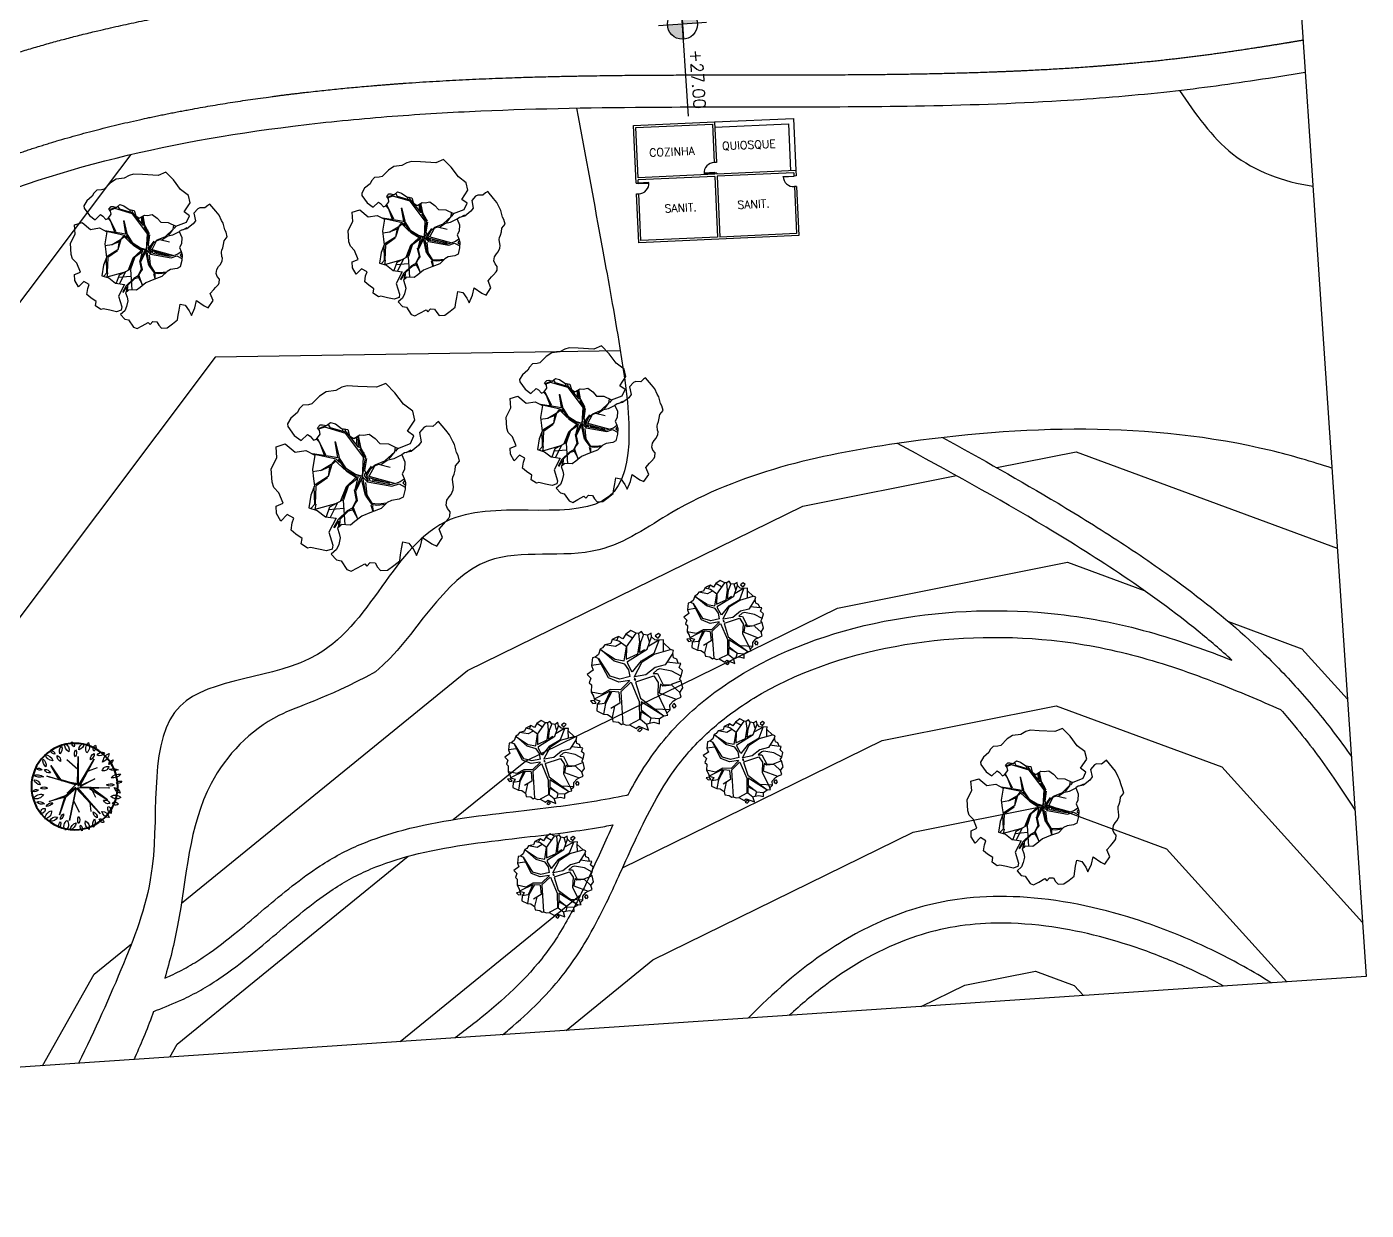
# Model space of a CAD drawing. Header units: millimetres. Extents: x 55520 to 96084, y -58491 to -49645.
# Drawn here: x 58714.5 to 58840, y -57850.2 to -57739.2 of the extents above; entities that cross this region are included whole.
import ezdxf
from ezdxf.enums import TextEntityAlignment as Align

# ---------------------------------------------------------------- set-up
doc = ezdxf.new("R2010")
doc.units = ezdxf.units.MM
for name, color, linetype in [('Alvenaria Corte', 30, 'Continuous'), ('Alvenaria Vista', 40, 'Continuous'), ('ARQ-COTAS', 1, 'Continuous'), ('ARQ-SÍMBOLOS', 2, 'Continuous'), ('ARQ-TEXTO2', 2, 'Continuous'), ('Caminhos Principais', 13, 'Continuous'), ('Cinza', 9, 'Continuous'), ('Curvas de Nível', 10, 'Continuous'), ('Esquadrias', 241, 'Continuous'), ('Linha Fina', 100, 'Continuous'), ('Árvores Existentes', 114, 'Continuous')]:
    doc.layers.add(name, color=color, linetype=linetype)
doc.styles.add('ATTR', font='romans.shx', dxfattribs={"width": 0.8, "height": 0.470416})
doc.styles.add('ROMANS', font='romans.shx')

# ---------------------------------------------------------------- blocks, each defined once
blk = doc.blocks.new('Quiosque e Banheiro')
at = {"layer": 'Alvenaria Corte'}
for p, q in [((50023.93, -44631.27), (50022.12, -44638.44)), ((50024.07, -44631.51), (50022.31, -44638.49)), ((50023.93, -44631.27), (50024.41, -44631.39)), ((50024.07, -44631.51), (50024.37, -44631.58)), ((50024.41, -44631.39), (50024.37, -44631.58)), ((50025.38, -44631.63), (50025.33, -44631.83)), ((50025.33, -44631.83), (50029.6, -44632.9)), ((50025.38, -44631.63), (50029.84, -44632.76)), ((50029.84, -44632.76), (50026.17, -44647.3)), ((50029.6, -44632.9), (50027.84, -44639.88)), ((50015.51, -44644.61), (50017.37, -44637.24)), ((50015.75, -44644.46), (50017.51, -44637.48)), ((50017.37, -44637.24), (50021.05, -44638.17)), ((50017.51, -44637.48), (50021, -44638.37)), ((50021.05, -44638.17), (50021, -44638.37)), ((50022.07, -44638.63), (50020.31, -44645.62)), ((50022.26, -44638.68), (50020.5, -44645.66)), ((50022.02, -44638.42), (50021.97, -44638.61)), ((50021.97, -44638.61), (50022.07, -44638.63)), ((50022.02, -44638.42), (50022.12, -44638.44)), ((50022.26, -44638.68), (50027.79, -44640.08)), ((50022.31, -44638.49), (50027.84, -44639.88)), ((50027.79, -44640.08), (50026.03, -44647.06)), ((50020.31, -44645.62), (50015.75, -44644.46)), ((50020.74, -44645.93), (50015.51, -44644.61)), ((50020.79, -44645.74), (50020.5, -44645.66)), ((50020.74, -44645.93), (50020.79, -44645.74)), ((50021.71, -44646.18), (50021.76, -44645.98)), ((50026.17, -44647.3), (50021.71, -44646.18)), ((50026.03, -44647.06), (50021.76, -44645.98))]:
    blk.add_line(p, q, dxfattribs=at)
at = {"layer": 'Alvenaria Vista'}
for p, q in [((50017.37, -44637.24), (50019.18, -44630.07)), ((50017.85, -44637.36), (50019.54, -44630.67)), ((50019.18, -44630.07), (50023.93, -44631.27)), ((50019.54, -44630.67), (50023.81, -44631.75))]:
    blk.add_line(p, q, dxfattribs=at)
at = {"layer": 'Esquadrias'}
for points in [[(50024.37, -44631.58), (50024.41, -44631.59), (50024.17, -44632.56), (50024.12, -44632.55)], [(50021.97, -44638.61), (50021.92, -44638.6), (50021.68, -44639.57), (50021.73, -44639.58)], [(50020.79, -44645.74), (50020.84, -44645.75), (50021.08, -44644.78), (50021.04, -44644.77)]]:
    blk.add_lwpolyline(points, close=True, dxfattribs=at)
at = {"layer": 'Linha Fina'}
for centre, start, end in [((50024.38, -44631.61), 254.36, 347.2976), ((50021.94, -44638.63), 164.36, 257.2976), ((50020.82, -44645.72), 344.36, 77.2976)]:
    blk.add_arc(centre, 0.975, start, end, dxfattribs=at)
at = {"layer": 'ARQ-TEXTO2', "char_height": 0.75, "attachment_point": 1, "rotation": 75.8288, "style": 'ROMANS'}
for s, insert in [('QUIOSQUE', (50019.37, -44637.13)), ('SANIT.', (50025.07, -44637.34)), ('COZINHA', (50018, -44643.85)), ('SANIT.', (50023.43, -44643.98))]:
    blk.add_mtext(s, dxfattribs=dict(at, insert=insert))
blk = doc.blocks.new('Nível_Planta')
at = {"layer": 'ARQ-SÍMBOLOS', "ltscale": 0.1}
h = blk.add_hatch(color=1, dxfattribs=at)
h.dxf.hatch_style = 1
h.paths.add_polyline_path([(-0.25, 0), (0, 0), (0, 0.25, 0.414214)])
h.paths.add_polyline_path([(0.25, 0), (0, 0), (0, -0.25, 0.414214)])
at = {"layer": 'ARQ-SÍMBOLOS', "color": 1}
for p, q in [((0, 0.4), (0, -0.4)), ((1.535, 0), (-0.4, 0))]:
    blk.add_line(p, q, dxfattribs=at)
at = {"layer": 'ARQ-SÍMBOLOS', "color": 1, "ltscale": 0.1}
blk.add_line((-0.25, 0), (0.25, 0), dxfattribs=at)
at = {"layer": 'ARQ-SÍMBOLOS', "color": 1}
blk.add_circle((0, 0), 0.25, dxfattribs=at)
at = {"layer": 'ARQ-TEXTO2', "style": 'ROMANS'}
blk.add_attdef('NIVEL-ACABADO', text='', height=0.2, dxfattribs=at).set_placement((0.432, 0.034), align=Align.BOTTOM_LEFT)
blk = doc.blocks.new('ARBOL')
at = {"color": 0, "linetype": 'ByBlock'}
for p, q in [((-1.034, 4.388), (-1.216, 4.399)), ((-0.978, 4.411), (-1.203, 4.42)), ((-0.543, 3.996), (-1.034, 4.388)), ((-0.889, 4.31), (-0.907, 4.428)), ((-0.509, 4.007), (-0.889, 4.31)), ((-1.375, 4.169), (-1.336, 4.042)), ((-1.336, 4.131), (-1.358, 4.18)), ((-1.336, 4.042), (-1.347, 3.661)), ((-1.302, 3.638), (-1.336, 4.131)), ((-1.013, 3.448), (-0.912, 3.884)), ((-0.967, 3.437), (-0.9, 3.895)), ((-0.587, 4.074), (-0.58, 4.163)), ((-0.33, 3.169), (-0.543, 3.996)), ((-0.52, 4.03), (-0.529, 4.132)), ((-0.353, 3.494), (-0.509, 4.007)), ((-1.203, 3.549), (-1.65, 3.817)), ((-1.079, 3.416), (-1.604, 3.774)), ((-0.978, 3.405), (-1.203, 3.549)), ((-0.364, 3.572), (-0.3, 3.784)), ((-0.298, 3.448), (-0.353, 3.494)), ((-0.33, 3.505), (-0.263, 3.774)), ((-0.298, 3.471), (-0.236, 3.794)), ((-0.263, 3.136), (-0.298, 3.448)), ((-1.593, 3.281), (-1.837, 3.338)), ((-1.357, 3.282), (-1.614, 3.282)), ((-1.269, 3.327), (-1.593, 3.281)), ((-1.246, 3.327), (-1.48, 3.047)), ((-1.313, 3.315), (-1.48, 3.047)), ((-1.113, 3.416), (-1.269, 3.327)), ((-1.102, 3.37), (-1.246, 3.327)), ((-1.102, 3.37), (-0.967, 3.058)), ((-1.022, 3.292), (-1.079, 3.416)), ((-0.933, 3.013), (-1.013, 3.393)), ((-0.912, 3.047), (-0.978, 3.405)), ((-0.567, 2.667), (-0.33, 3.169)), ((-0.567, 2.667), (-0.286, 3.136)), ((-0.442, 2.802), (-0.263, 3.102)), ((-0.286, 3.136), (-0.341, 3.437)), ((0.553, 2.98), (0.619, 3.091)), ((-1.961, 2.935), (-2.139, 2.455)), ((-1.905, 2.924), (-2.117, 2.466)), ((-1.48, 3.047), (-1.906, 2.969)), ((-1.893, 2.935), (-1.502, 3.024)), ((-0.765, 2.712), (-1.112, 2.578)), ((-0.721, 2.678), (-0.944, 2.991)), ((-0.744, 2.756), (-0.933, 3.013)), ((-0.733, 2.802), (-0.912, 3.047)), ((-0.91, 2.399), (-0.687, 2.701)), ((-0.554, 2.666), (-0.744, 2.756)), ((-0.554, 2.666), (-0.733, 2.802)), ((-0.486, 2.733), (-0.509, 2.666)), ((-0.442, 2.666), (-0.442, 2.802)), ((-0.441, 2.701), (-0.218, 2.846)), ((-0.43, 2.656), (-0.262, 2.79)), ((-0.385, 2.611), (-0.129, 2.824)), ((-0.262, 2.79), (-0.106, 2.846)), ((-0.129, 2.824), (-0.017, 2.824)), ((-0.106, 2.846), (0.24, 2.846)), ((-0.017, 2.824), (0.262, 2.622)), ((0.05, 2.79), (0.285, 2.835)), ((0.207, 2.846), (0.553, 2.98)), ((0.24, 2.846), (0.464, 2.801)), ((0.33, 2.846), (0.565, 2.98)), ((0.464, 2.801), (0.72, 2.822)), ((0.587, 2.98), (0.695, 3.036)), ((0.848, 2.833), (1.011, 2.846)), ((-2.117, 2.466), (-2.284, 2.39)), ((-2.106, 2.444), (-2.191, 2.315)), ((-1.581, 2.242), (-2.191, 2.315)), ((-1.112, 2.578), (-1.413, 2.265)), ((-1.101, 2.567), (-1.357, 2.265)), ((-1.313, 2.265), (-1.044, 2.578)), ((-0.732, 2.667), (-1.101, 2.567)), ((-0.933, 2.41), (-0.989, 2.119)), ((-0.921, 2.354), (-0.966, 2.097)), ((-0.567, 2.667), (-0.921, 2.354)), ((-0.631, 2.678), (-0.91, 2.399)), ((-0.631, 2.589), (-0.709, 2.142)), ((-0.567, 2.667), (-0.698, 2.119)), ((-0.553, 2.477), (-0.653, 2.13)), ((-0.567, 2.667), (-0.497, 2.476)), ((-0.509, 2.666), (-0.465, 2.488)), ((-0.497, 2.476), (0.105, 2.096)), ((-0.465, 2.488), (-0.442, 2.666)), ((-0.419, 2.632), (0.229, 2.13)), ((-0.419, 2.577), (0.083, 2.197)), ((-0.408, 2.465), (-0.419, 2.577)), ((0.071, 2.153), (-0.408, 2.465)), ((0.083, 2.197), (-0.353, 2.476)), ((-1.77, 2.22), (-1.968, 2.002)), ((-1.514, 2.251), (-1.864, 1.941)), ((-1.825, 2.171), (-1.406, 2.041)), ((-1.357, 2.265), (-1.77, 2.22)), ((-1.346, 1.93), (-1.681, 1.796)), ((-1.335, 2.253), (-1.56, 1.588)), ((-1.167, 1.952), (-1.346, 1.93)), ((-1.19, 1.952), (-1.156, 1.616)), ((-0.989, 2.119), (-1.167, 1.963)), ((-1.044, 2.053), (-1.167, 1.952)), ((-1.156, 1.592), (-1.145, 1.941)), ((-0.966, 2.097), (-1.044, 2.053)), ((-0.698, 2.119), (-0.631, 1.84)), ((-0.653, 2.13), (-0.609, 1.862)), ((0.229, 2.13), (0.071, 2.153)), ((0.105, 2.096), (0.318, 2.084)), ((0.261, 2.13), (0.374, 2.13)), ((0.318, 2.084), (0.443, 1.93)), ((0.374, 2.13), (0.51, 2.162)), ((0.429, 2.063), (0.469, 1.983)), ((0.44, 2.063), (0.504, 2.095)), ((-1.681, 1.796), (-1.893, 1.628)), ((-1.871, 1.616), (-1.681, 1.751)), ((-1.681, 1.751), (-1.762, 1.589)), ((-1.636, 1.784), (-1.725, 1.6)), ((-1.324, 1.907), (-1.636, 1.784)), ((-1.19, 1.885), (-1.324, 1.907)), ((-0.653, 1.829), (-0.676, 1.661)), ((-0.676, 1.661), (-0.671, 1.632)), ((-0.62, 1.796), (-0.664, 1.673)), ((-0.664, 1.673), (-0.653, 1.631)), ((-0.631, 1.84), (-0.497, 1.762)), ((-0.609, 1.862), (-0.452, 1.784)), ((-0.497, 1.762), (-0.257, 1.692)), ((-0.452, 1.784), (-0.214, 1.71)), ((-1.795, 1.523), (-1.793, 1.527))]:
    blk.add_line(p, q, dxfattribs=at)
for p, q in [((-0.272, 3.281), (-0.266, 3.278)), ((-0.266, 3.278), (-0.257, 3.276))]:
    blk.add_line(p, q)
at = {"color": 0, "linetype": 'ByBlock', "flags": 128}
for points in [[(-2.006, 4.806), (-1.93, 4.502), (-1.803, 4.292), (-1.567, 4.384), (-1.517, 4.308), (-1.466, 4.165), (-1.382, 4.165), (-1.23, 4.258), (-1.205, 4.359), (-1.23, 4.452), (-1.129, 4.502), (-1.061, 4.477), (-0.969, 4.41), (-0.825, 4.452), (-0.715, 4.359), (-0.597, 4.174), (-0.446, 4.081), (-0.471, 3.887), (-0.386, 3.769), (-0.184, 3.803), (-0.091, 3.752), (0.069, 3.719), (0.179, 3.542), (0.246, 3.356), (0.474, 3.255), (0.668, 3.036), (1.064, 3.028), (1.233, 3.188), (1.115, 3.382), (1.427, 3.592), (1.469, 3.853), (1.301, 4.14), (1.199, 4.536), (1.056, 4.881), (0.769, 4.881), (0.288, 5.109), (0.01, 5.244), (-0.15, 5.261), (-0.344, 5.235), (-0.614, 5.311), (-0.833, 5.269), (-1.12, 5.143), (-1.222, 5.16), (-1.373, 5.21), (-1.508, 5.151), (-1.593, 5.075), (-1.829, 4.999), (-1.981, 4.881), (-2.006, 4.806)], [(-2.06, 1.565), (-2.097, 1.177), (-2.157, 1.08), (-2.327, 1.092), (-2.521, 1.226), (-2.715, 1.359), (-2.8, 1.371), (-2.922, 1.553), (-2.837, 1.686), (-2.958, 1.868), (-3.043, 2.025), (-2.934, 2.207), (-2.837, 2.316), (-2.97, 2.486), (-3.213, 2.377), (-3.249, 2.631), (-3.176, 2.825), (-2.958, 2.825), (-2.958, 3.153), (-3.031, 3.346), (-3.019, 3.504), (-2.897, 3.868), (-2.631, 4.098), (-2.533, 4.401), (-2.255, 4.377), (-2.085, 4.049), (-1.781, 3.977), (-1.599, 3.759), (-1.818, 3.407), (-1.89, 3.141), (-1.939, 2.947), (-2.133, 2.741), (-2.327, 2.425), (-2.133, 2.268), (-1.987, 2.013), (-1.721, 1.856), (-2.06, 1.565)], [(-1.677, 1.613), (-1.791, 1.581), (-1.802, 1.415), (-1.823, 1.29), (-1.937, 1.134), (-2.052, 1.02), (-2.239, 0.957), (-2.166, 0.749), (-2.052, 0.676), (-1.989, 0.385), (-1.896, 0.291), (-1.698, 0.312), (-1.458, 0.343), (-1.427, 0.25), (-1.302, 0.312), (-1.177, 0.25), (-1.156, 0.114), (-1.114, -0.01), (-0.927, -0.073), (-0.708, -0.021), (-0.5, 0.042), (-0.417, 0.187), (-0.323, 0.333), (-0.208, 0.51), (-0.063, 0.406), (-0.01, 0.177), (0, 0), (0.208, 0.198), (0.354, 0.406), (0.531, 0.135), (0.635, 0.021), (0.885, 0.187), (0.885, 0.447), (1.052, 0.531), (1.135, 0.572), (1.26, 0.635), (1.312, 0.676), (1.364, 0.791), (1.333, 0.905), (1.333, 1.009), (1.406, 1.134), (1.5, 1.196), (1.583, 1.238), (1.687, 1.332), (1.729, 1.415), (1.74, 1.477), (1.781, 1.613), (1.812, 1.675), (1.875, 1.737), (1.948, 1.831), (2.01, 1.945), (2.166, 2.029), (2.187, 2.195), (2.177, 2.289), (2.208, 2.518), (2.198, 2.622), (2.187, 2.83), (2.135, 2.996), (2.041, 3.298), (1.958, 3.277), (1.833, 3.236), (1.677, 3.308), (1.594, 3.308), (1.416, 3.215), (1.364, 2.955), (1.25, 2.882), (0.989, 2.809), (0.802, 2.84), (0.708, 2.819), (0.708, 2.601), (0.614, 2.403), (0.51, 2.31), (0.51, 2.164), (0.5, 2.05), (0.417, 1.873), (0.281, 1.685), (0.156, 1.675), (-0.063, 1.727), (-0.198, 1.717), (-0.427, 1.623), (-0.719, 1.633), (-1.021, 1.633), (-1.26, 1.561), (-1.416, 1.519), (-1.656, 1.633), (-1.677, 1.613)]]:
    blk.add_lwpolyline(points, dxfattribs=at)
blk = doc.blocks.new('tree 17')
at = {"color": 0, "linetype": 'ByBlock'}
for p, q in [((-0.149, 0.772), (-0.808, 1.664)), ((-0.808, 1.664), (-0.082, 0.822)), ((-0.215, 1.813), (-0.082, 0.152)), ((-0.033, 0.269), (-0.182, 1.747)), ((-0.182, 1.747), (-0.149, 0.772)), ((-0.082, 0.152), (-1.511, 1.221)), ((-1.511, 1.221), (-0.099, 0.075)), ((-0.89, 0.728), (-1.344, 0.756)), ((-0.082, 0.822), (-0.619, 1.038)), ((0.327, 1.071), (-0.033, 0.269)), ((0.001, 0.186), (1.346, 1.116)), ((1.346, 1.116), (0.017, 0.269)), ((0.017, 0.269), (0.327, 1.071)), ((0.765, 0.778), (0.909, 1.26)), ((-0.099, 0.075), (-1.738, -0.385)), ((-1.738, -0.385), (-0.082, 0.075)), ((-0.719, -0.113), (-1.344, 0.152)), ((-0.082, 0.075), (-0.542, -0.512)), ((-0.431, -0.496), (-0.049, 0.058)), ((-0.049, 0.058), (-0.326, -0.401)), ((-0.326, -0.401), (0.084, 0.058)), ((1.54, 0.285), (0.001, 0.186)), ((0.084, 0.058), (0.626, -1.404)), ((0.626, -1.404), (0.1, 0.136)), ((0.1, 0.136), (0.444, -0.795)), ((0.15, 0.152), (1.54, 0.285)), ((0.361, -0.684), (0.15, 0.152)), ((0.865, 0.224), (1.418, -0.302)), ((-0.542, -0.512), (-1.411, -0.878)), ((-1.411, -0.878), (-0.509, -0.545)), ((-0.686, -1.37), (-0.431, -0.496)), ((-0.509, -0.545), (-0.686, -1.37)), ((1.18, -1.16), (0.361, -0.684)), ((0.444, -0.795), (1.18, -1.16))]:
    blk.add_line(p, q, dxfattribs=at)
for points in [[(-1.072, 2.208, 0.45154), (-0.987, 1.9)], [(-0.987, 1.9, 0.45154), (-1.072, 2.208)], [(-0.733, 2.356, 0.375302), (-0.637, 1.847)], [(-0.637, 1.847, 0.375302), (-0.733, 2.356)], [(-0.191, 2.048, 0.30277), (-0.499, 2.346)], [(-0.499, 2.346, 0.30277), (-0.191, 2.048)], [(0.106, 2.463, 0.350689), (0.021, 2.165)], [(0.021, 2.165, 0.350689), (0.106, 2.463)], [(0.478, 2.441, 0.27027), (0.329, 1.921)], [(0.329, 1.921, 0.27027), (0.478, 2.441)], [(0.711, 2.314, 0.218613), (0.775, 1.868)], [(0.775, 1.868, 0.218613), (0.711, 2.314)], [(1.253, 2.091, 0.288468), (1.019, 1.847)], [(1.019, 1.847, 0.288468), (1.253, 2.091)], [(-1.391, 1.326, 0.363335), (-1.731, 1.687)], [(-1.731, 1.687, 0.363335), (-1.391, 1.326)], [(-1.147, 1.666, 0.420523), (-1.518, 1.793)], [(-1.518, 1.793, 0.420523), (-1.147, 1.666)], [(-1.009, 1.762, 0.408258), (-0.807, 1.454)], [(-0.807, 1.454, 0.408258), (-1.009, 1.762)], [(-0.053, 2.048, 0.340953), (-0.032, 1.666)], [(-0.032, 1.666, 0.340953), (-0.053, 2.048)], [(0.913, 1.836, 0.440076), (0.722, 1.485)], [(0.722, 1.485, 0.440076), (0.913, 1.836)], [(1.592, 1.9, 0.268637), (1.168, 1.539)], [(1.168, 1.539, 0.268637), (1.592, 1.9)], [(1.645, 1.666, 0.386862), (1.539, 1.273)], [(1.539, 1.273, 0.386862), (1.645, 1.666)], [(-1.752, 0.923, 0.295875), (-2.177, 0.827)], [(-2.177, 0.827, 0.295875), (-1.752, 0.923)], [(-1.954, 1.39, 0.525994), (-1.773, 1.167)], [(-1.773, 1.167, 0.525994), (-1.954, 1.39)], [(-1.38, 0.88, 0.343163), (-1.699, 1.061)], [(-1.699, 1.061, 0.343163), (-1.38, 0.88)], [(1.645, 1.124, 0.341117), (1.327, 0.912)], [(1.327, 0.912, 0.341117), (1.645, 1.124)], [(2.229, 0.869, 0.343561), (1.709, 0.753)], [(1.709, 0.753, 0.343561), (2.229, 0.869)], [(2.07, 1.22, 0.443589), (1.773, 1.124)], [(1.773, 1.124, 0.443589), (2.07, 1.22)], [(-2.017, 0.169, 0.288328), (-2.325, 0.243)], [(-2.325, 0.243, 0.288328), (-2.017, 0.169)], [(-1.816, 0.445, 0.362144), (-2.272, 0.604)], [(-2.272, 0.604, 0.362144), (-1.816, 0.445)], [(-1.561, 0.115, 0.309468), (-1.932, 0.084)], [(-1.932, 0.084, 0.309468), (-1.561, 0.115)], [(1.9, 0.179, 0.326555), (1.539, 0.147)], [(1.539, 0.147, 0.326555), (1.9, 0.179)], [(2.198, 0.625, 0.38021), (1.89, 0.349)], [(1.89, 0.349, 0.38021), (2.198, 0.625)], [(2.325, 0.02, 0.383832), (2.06, 0.115)], [(2.06, 0.115, 0.383832), (2.325, 0.02)], [(-1.89, -0.054, 0.289447), (-2.23, -0.373)], [(-2.23, -0.373, 0.289447), (-1.89, -0.054)], [(-1.731, -0.511, 0.447347), (-2.23, -0.628)], [(-2.23, -0.628, 0.447347), (-1.731, -0.511)], [(-1.37, -0.67, 0.315606), (-1.656, -0.851)], [(-1.656, -0.851, 0.315606), (-1.37, -0.67)], [(1.677, -0.787, 0.340003), (1.338, -0.639)], [(1.338, -0.639, 0.340003), (1.677, -0.787)], [(2.134, -0.532, 0.317134), (1.741, -0.649)], [(1.741, -0.649, 0.317134), (2.134, -0.532)], [(2.272, -0.352, 0.351781), (1.826, -0.171)], [(1.826, -0.171, 0.351781), (2.272, -0.352)], [(-1.784, -0.862, 0.306984), (-2.081, -0.947)], [(-2.081, -0.947, 0.306984), (-1.784, -0.862)], [(-1.529, -1, 0.414115), (-1.688, -1.403)], [(-1.688, -1.403, 0.414115), (-1.529, -1)], [(-1.179, -1.276, 0.365918), (-1.582, -1.637)], [(-1.582, -1.637, 0.365918), (-1.179, -1.276)], [(-0.765, -1.191, 0.285981), (-0.934, -1.552)], [(-0.934, -1.552, 0.285981), (-0.765, -1.191)], [(0.786, -1.201, 0.368927), (0.987, -1.499)], [(0.987, -1.499, 0.368927), (0.786, -1.201)], [(1.762, -1.425, 0.316942), (1.412, -1.032)], [(1.412, -1.032, 0.316942), (1.762, -1.425)], [(1.752, -0.904, 0.40592), (1.943, -1.106)], [(1.943, -1.106, 0.40592), (1.752, -0.904)], [(-1.03, -1.605, 0.559657), (-1.264, -1.839)], [(-1.264, -1.839, 0.559657), (-1.03, -1.605)], [(-0.786, -1.616, 0.321275), (-0.68, -2.019)], [(-0.68, -2.019, 0.321275), (-0.786, -1.616)], [(-0.308, -1.648, 0.362047), (-0.478, -2.168)], [(-0.478, -2.168, 0.362047), (-0.308, -1.648)], [(-0.043, -1.881, 0.345907), (-0.106, -2.179)], [(-0.106, -2.179, 0.345907), (-0.043, -1.881)], [(0.01, -1.414, 0.328832), (0.042, -1.764)], [(0.042, -1.764, 0.328832), (0.01, -1.414)], [(0.212, -1.775, 0.339938), (0.488, -2.072)], [(0.488, -2.072, 0.339938), (0.212, -1.775)], [(0.616, -1.584, 0.235997), (0.722, -2.094)], [(0.722, -2.094, 0.235997), (0.616, -1.584)], [(0.987, -1.626, 0.337084), (1.062, -1.924)], [(1.062, -1.924, 0.337084), (0.987, -1.626)], [(1.529, -1.541, 0.303563), (1.125, -1.414)], [(1.125, -1.414, 0.303563), (1.529, -1.541)]]:
    blk.add_lwpolyline(points, format="xyb")
at = {"lineweight": 40}
blk.add_circle((0, 0), 2.242, dxfattribs=at)
blk = doc.blocks.new('árvore_media')
for p, q in [((55224.72, -51941.34), (55224.45, -51940.06)), ((55224.74, -51939.89), (55225.62, -51940.54)), ((55225.38, -51940.37), (55225.54, -51939.52)), ((55226.15, -51940.06), (55225.91, -51940.97)), ((55226.59, -51939.35), (55226.15, -51940.06)), ((55226.95, -51939.38), (55227.19, -51940.18)), ((55227.17, -51940.8), (55227.19, -51940.12)), ((55227.23, -51940.09), (55227.26, -51940.83)), ((55227.28, -51940.08), (55227.84, -51939.55)), ((55227.76, -51941.17), (55228.36, -51939.86)), ((55224.65, -51941.34), (55223.66, -51940.88)), ((55223.66, -51940.91), (55224.06, -51941.73)), ((55224.56, -51940.6), (55223.9, -51940.57)), ((55225.62, -51940.54), (55225.76, -51941.34)), ((55225.91, -51940.97), (55225.96, -51941.19)), ((55225.96, -51941.19), (55226.22, -51941.53)), ((55226.22, -51941.53), (55226.26, -51941.19)), ((55226.26, -51941.19), (55227.15, -51940.8)), ((55226.42, -51941.48), (55226.95, -51941.17)), ((55226.95, -51941.17), (55227.87, -51941.28)), ((55227.26, -51940.83), (55227.08, -51941.02)), ((55227.1, -51941.02), (55227.76, -51941.17)), ((55227.87, -51941.28), (55229.38, -51940.66)), ((55228.07, -51942.64), (55229.57, -51940.91)), ((55229.57, -51940.94), (55228.36, -51942.61)), ((55229.15, -51940.4), (55229.02, -51941.53)), ((55229.68, -51941.93), (55229.77, -51941.28)), ((55223.13, -51942.07), (55223.75, -51942.35)), ((55223.73, -51941.65), (55223.2, -51941.76)), ((55224.3, -51941.87), (55223.35, -51941.45)), ((55225.16, -51943.46), (55224.3, -51941.87)), ((55224.48, -51942.41), (55224.3, -51942.04)), ((55225.18, -51942.38), (55224.65, -51941.34)), ((55225.27, -51942.33), (55224.72, -51941.34)), ((55226.4, -51943.03), (55225.27, -51942.33)), ((55225.76, -51941.34), (55226.29, -51942.1)), ((55226.29, -51942.1), (55226.4, -51943)), ((55226.79, -51942.92), (55226.42, -51941.48)), ((55229, -51942.66), (55229.66, -51941.93)), ((55229.66, -51941.93), (55229.15, -51942.66)), ((55229.68, -51941.93), (55230.08, -51942.07)), ((55229.73, -51942.75), (55230.13, -51942.3)), ((55224.01, -51943.46), (55223, -51942.64)), ((55223.7, -51942.41), (55223.02, -51942.44)), ((55223.37, -51942.95), (55223.02, -51943.46)), ((55224.61, -51942.61), (55223.7, -51942.41)), ((55223.75, -51942.35), (55224.5, -51942.5)), ((55224.5, -51942.5), (55224.48, -51942.41)), ((55224.96, -51943.54), (55224.61, -51942.61)), ((55226, -51943.12), (55225.18, -51942.38)), ((55226, -51943.15), (55225.34, -51943.46)), ((55226.35, -51943.34), (55225.82, -51943.4)), ((55226.35, -51943.34), (55226.48, -51944.16)), ((55226.64, -51943.37), (55227.32, -51944.16)), ((55226.79, -51943.29), (55228.34, -51942.75)), ((55226.79, -51943.32), (55227.48, -51944.14)), ((55226.82, -51942.95), (55228.07, -51942.64)), ((55228.34, -51942.75), (55229.75, -51942.83)), ((55228.36, -51942.61), (55229, -51942.66)), ((55229.15, -51942.69), (55229.73, -51942.75)), ((55229.75, -51942.83), (55230.1, -51943.63)), ((55223.46, -51944.19), (55223.15, -51944.02)), ((55223.53, -51944.02), (55223.37, -51944.53)), ((55224.01, -51943.46), (55223.53, -51944.02)), ((55223.7, -51943.85), (55223.93, -51944.33)), ((55223.93, -51944.33), (55223.73, -51945.13)), ((55225.09, -51943.71), (55224.01, -51943.46)), ((55224.04, -51943.46), (55224.96, -51943.54)), ((55224.06, -51945.55), (55224.9, -51944.42)), ((55224.92, -51944.42), (55225.09, -51943.71)), ((55225.36, -51943.68), (55225.05, -51944.5)), ((55225.34, -51943.46), (55225.16, -51943.46)), ((55225.82, -51943.4), (55225.36, -51943.68)), ((55226.48, -51944.16), (55226.22, -51944.9)), ((55226.71, -51944.25), (55226.33, -51945.04)), ((55226.64, -51943.4), (55226.71, -51944.25)), ((55227.32, -51944.16), (55227.26, -51944.96)), ((55227.5, -51944.31), (55227.41, -51944.84)), ((55227.48, -51944.14), (55229.99, -51944.14)), ((55227.5, -51944.31), (55228.36, -51944.28)), ((55228.36, -51944.28), (55228.74, -51945.01)), ((55225.05, -51944.5), (55224.06, -51945.52)), ((55226.22, -51944.9), (55224.76, -51945.69)), ((55226.33, -51945.04), (55224.76, -51945.72)), ((55227.26, -51944.96), (55227.57, -51945.64)), ((55227.37, -51944.96), (55227.92, -51946.26)), ((55227.39, -51944.98), (55228.32, -51945.47)), ((55227.41, -51944.84), (55228.32, -51945.41)), ((55228.32, -51945.41), (55229.13, -51945.61)), ((55228.32, -51945.47), (55228.36, -51946.06)), ((55228.58, -51944.7), (55229.44, -51944.96)), ((55224.76, -51945.72), (55224.65, -51945.97)), ((55225.23, -51945.55), (55225.29, -51946.29)), ((55227.57, -51945.64), (55227.35, -51946.46))]:
    blk.add_line(p, q)
for points in [[(55223.9, -51940.57), (55223.66, -51940.53), (55223.66, -51940.91), (55223.61, -51941.23), (55223.35, -51941.45), (55223.06, -51941.48), (55223.2, -51941.76), (55223.13, -51942.07), (55222.89, -51942.22), (55223.02, -51942.44), (55223, -51942.64), (55222.75, -51943.04), (55223.02, -51943.46), (55223.36, -51943.71), (55223.15, -51944.02), (55223.25, -51944.27), (55223.37, -51944.53), (55223.66, -51944.66), (55223.73, -51945.13), (55223.97, -51945.33), (55224.06, -51945.52), (55224.46, -51945.69), (55224.65, -51945.97), (55224.68, -51946.18), (55225.29, -51946.29), (55225.65, -51946.18), (55225.95, -51946.68), (55226.26, -51946.4), (55226.61, -51946.57), (55226.78, -51946.4), (55227.35, -51946.46), (55227.69, -51946.29), (55227.92, -51946.26), (55228.08, -51945.83), (55228.36, -51946.06), (55228.85, -51946.11), (55229.13, -51945.61), (55229.18, -51945.3), (55229.44, -51944.96), (55229.76, -51944.91), (55229.84, -51944.49), (55230.03, -51944.27), (55229.99, -51944.14), (55230.12, -51943.88), (55230.1, -51943.63), (55230.42, -51943.14), (55230.26, -51942.93), (55230.61, -51942.19), (55230.13, -51942.3), (55230.08, -51942.07), (55230.03, -51941.73), (55230.17, -51941.3), (55229.77, -51941.28), (55229.57, -51940.91), (55229.54, -51940.6), (55229.38, -51940.66), (55229.15, -51940.4), (55228.77, -51940.38), (55228.46, -51940.07), (55228.36, -51939.86), (55228.21, -51939.46), (55227.84, -51939.55), (55227.5, -51939.29), (55226.95, -51939.38), (55226.81, -51939.5), (55226.59, -51939.35), (55226.15, -51939.22), (55225.9, -51939.46), (55225.59, -51939.32), (55225.54, -51939.52), (55225.24, -51939.61), (55225.12, -51939.85), (55224.74, -51939.89), (55224.55, -51939.82), (55224.45, -51940.06)], [(55228.65, -51940.06), (55228.87, -51939.92), (55229.05, -51940.06), (55228.85, -51940.2)], [(55223.28, -51940.74), (55223.14, -51940.91), (55223.3, -51941.16), (55223.5, -51940.95)], [(55226.66, -51942.92), (55226.55, -51942.95), (55226.53, -51943.03), (55226.62, -51943)], [(55230.5, -51942.68), (55230.42, -51942.86), (55230.59, -51943.04), (55230.67, -51942.86)], [(55228.24, -51946.12), (55228.02, -51946.26), (55228.04, -51946.55), (55228.26, -51946.38)]]:
    blk.add_lwpolyline(points, close=True)
at = {"style": 'ATTR', "width": 0.8, "flags": 9}
blk.add_attdef('ESTCODE', (55226.66, -51942.92), '', height=0.0000158, dxfattribs=at)

msp = doc.modelspace()

# ---------------------------------------------------------------- linework, layer by layer
at = {"layer": 'Alvenaria Vista'}
msp.add_open_spline([(58626.903, -57842.639), (58608.543, -57780.147), (58590.182, -57717.654), (58571.822, -57655.161), (58570.208, -57644.994), (58568.595, -57634.828), (58566.981, -57624.661), (58568.382, -57612.146), (58569.783, -57599.63), (58571.183, -57587.114), (58578.291, -57578.721), (58585.4, -57570.328), (58592.508, -57561.935), (58649.395, -57558.343), (58706.283, -57554.75), (58763.17, -57551.158), (58782.434, -57549.337), (58801.697, -57547.515), (58820.96, -57545.694)], degree=3, knots=[20.3224163, 20.3224163, 20.3224163, 20.3224163, 21.3053757, 21.3053757, 21.3053757, 22.3053757, 22.3053757, 22.3053757, 23.3053757, 23.3053757, 23.3053757, 24.3053757, 24.3053757, 24.3053757, 25.3053757, 25.3053757, 25.3053757, 25.5933686, 25.5933686, 25.5933686, 25.5933686], dxfattribs=at)
at = {"layer": 'ARQ-COTAS'}
msp.add_lwpolyline([(58810.824, -57395.294), (58840.004, -57828.278), (58514.858, -57850.19), (58485.678, -57417.206)], close=True, dxfattribs=at)
at = {"layer": 'Caminhos Principais'}
for points, knots in [([(58617.844, -57779.876), (58625.145, -57787.358), (58632.517, -57794.951), (58642.274, -57806.112), (58644.897, -57809.229), (58647.791, -57812.87), (58648.133, -57813.303), (58648.473, -57813.738), (58648.837, -57813.068), (58649.198, -57812.397), (58650.219, -57810.477), (58650.873, -57809.225), (58651.991, -57807.028), (58652.462, -57806.087), (58653.4, -57804.179), (58653.866, -57803.214), (58655.263, -57800.296), (58656.189, -57798.316), (58658.988, -57792.314), (58660.879, -57788.229), (58664.907, -57780.1), (58667.045, -57776.055), (58671.802, -57768.214), (58674.421, -57764.416), (58678.687, -57759.353), (58680.03, -57757.885), (58682.369, -57755.564), (58683.321, -57754.675), (58685.288, -57752.959), (58686.297, -57752.136), (58689.392, -57749.768), (58691.546, -57748.323), (58698.185, -57744.377), (58702.875, -57742.231), (58712.568, -57738.689), (58717.573, -57737.292), (58727.693, -57735.066), (58732.81, -57734.238), (58743.173, -57732.97), (58748.402, -57732.549), (58758.716, -57731.996), (58763.803, -57731.865), (58777.515, -57731.691), (58785.999, -57731.783), (58802.538, -57731.607), (58810.592, -57731.339), (58820.21, -57730.361), (58821.971, -57730.152), (58825.515, -57729.678), (58827.294, -57729.414), (58830.474, -57728.91), (58831.872, -57728.677), (58833.276, -57728.435)], [0, 0, 0, 0, 31.4096718, 31.4096718, 43.1663985, 43.1663985, 44.747182, 44.747182, 44.747182, 47.0850167, 47.0850167, 51.4159509, 51.4159509, 54.6318345, 54.6318345, 57.8477182, 57.8477182, 64.2794854, 64.2794854, 77.14302, 77.14302, 90.0065545, 90.0065545, 102.8700891, 102.8700891, 108.357779, 108.357779, 111.9079407, 111.9079407, 115.4581024, 115.4581024, 122.5584259, 122.5584259, 136.6347641, 136.6347641, 150.7111024, 150.7111024, 164.7874406, 164.7874406, 179.4660261, 179.4660261, 194.1446116, 194.1446116, 219.5869132, 219.5869132, 245.0292148, 245.0292148, 250.783382, 250.783382, 256.5375492, 256.5375492, 261.0160037, 261.0160037, 261.0160037, 261.0160037]), ([(58665.291, -57840.052), (58664.938, -57839.324), (58664.577, -57838.6), (58662.936, -57835.392), (58661.577, -57832.955), (58659.483, -57829.461), (58658.804, -57828.364), (58658.112, -57827.277), (58658.219, -57827.088), (58658.326, -57826.898), (58659.564, -57824.705), (58660.69, -57822.679), (58662.855, -57818.679), (58663.896, -57816.708), (58665.512, -57813.531), (58666.099, -57812.352), (58667.251, -57809.994), (58667.818, -57808.813), (58669.501, -57805.271), (58670.596, -57802.912), (58673.863, -57795.905), (58676.017, -57791.324), (58680.539, -57782.674), (58682.907, -57778.609), (58687.357, -57772.297), (58689.34, -57769.857), (58692.187, -57766.938), (58692.923, -57766.23), (58694.558, -57764.761), (58695.471, -57764.005), (58697.374, -57762.547), (58698.362, -57761.847), (58701.43, -57759.834), (58703.614, -57758.605), (58710.746, -57755.137), (58716.104, -57753.266), (58727.421, -57750.344), (58733.376, -57749.292), (58742.141, -57748.204), (58744.909, -57747.925), (58750.438, -57747.474), (58753.201, -57747.301), (58761.489, -57746.906), (58767.013, -57746.805), (58780.937, -57746.707), (58789.342, -57746.793), (58802.3, -57746.571), (58806.841, -57746.426), (58814.605, -57745.956), (58817.825, -57745.697), (58822.503, -57745.193), (58823.958, -57745.017), (58826.846, -57744.636), (58828.281, -57744.43), (58831.244, -57743.98), (58832.77, -57743.733), (58834.289, -57743.478)], [648.6141934, 648.6141934, 648.6141934, 648.6141934, 650.8894066, 650.8894066, 658.7575786, 658.7575786, 662.4076466, 662.4076466, 662.4076466, 663.0563843, 663.0563843, 669.889763, 669.889763, 676.3361777, 676.3361777, 680.087669, 680.087669, 683.8391603, 683.8391603, 691.3421429, 691.3421429, 706.3388299, 706.3388299, 721.335517, 721.335517, 732.2650832, 732.2650832, 735.9601657, 735.9601657, 740.2703035, 740.2703035, 744.5804412, 744.5804412, 753.2007168, 753.2007168, 771.2526962, 771.2526962, 789.3046755, 789.3046755, 797.6097083, 797.6097083, 805.914741, 805.914741, 822.5248065, 822.5248065, 847.7644306, 847.7644306, 861.3504016, 861.3504016, 870.9602457, 870.9602457, 875.2966967, 875.2966967, 879.6331477, 879.6331477, 884.2905991, 884.2905991, 884.2905991, 884.2905991])]:
    msp.add_open_spline(points, degree=3, knots=knots, dxfattribs=at)
for points, weights, knots in [([(58616.969, -57783.276), (58620.652, -57787.053), (58624.338, -57790.856), (58630.978, -57797.922), (58633.943, -57801.159), (58640.018, -57808.074), (58643.124, -57811.769), (58646.11, -57815.587), (58646.112, -57815.588), (58646.113, -57815.59), (58646.114, -57815.591), (58646.426, -57815.99), (58646.738, -57816.389), (58647.05, -57816.787), (58647.474, -57817.33), (58648.105, -57817.605), (58648.792, -57817.548), (58649.478, -57817.491), (58650.055, -57817.114), (58650.383, -57816.509), (58650.625, -57816.063), (58650.867, -57815.617), (58651.109, -57815.171), (58651.109, -57815.171), (58651.11, -57815.17), (58651.11, -57815.169), (58652.086, -57813.37), (58653.045, -57811.559), (58654.729, -57808.269), (58655.461, -57806.796), (58656.914, -57803.804), (58657.634, -57802.29), (58659.79, -57797.709), (58661.22, -57794.604), (58664.153, -57788.39), (58665.656, -57785.28), (58669.432, -57777.974), (58671.78, -57773.817), (58676.585, -57766.63), (58678.951, -57763.531), (58682.722, -57759.425), (58683.906, -57758.233), (58686.386, -57755.949), (58687.68, -57754.862), (58690.351, -57752.806), (58691.73, -57751.835), (58695.98, -57749.084), (58698.962, -57747.466), (58705.147, -57744.605), (58708.351, -57743.362), (58718.632, -57739.959), (58725.977, -57738.369), (58736.204, -57736.832), (58739.081, -57736.475), (58744.796, -57735.883), (58747.638, -57735.648), (58756.112, -57735.09), (58761.693, -57734.911), (58779.084, -57734.637), (58790.646, -57734.872), (58805.075, -57734.462), (58808.233, -57734.328), (58814.074, -57733.957), (58816.763, -57733.737), (58821.312, -57733.255), (58823.179, -57733.024), (58826.928, -57732.505), (58828.806, -57732.217), (58831.618, -57731.759), (58832.547, -57731.604), (58833.478, -57731.444)], [1, 1, 1, 1, 1, 1, 1, 1, 1, 1, 1, 1, 1, 1, 0.919934982122, 0.919934982122, 1, 0.919934982122, 0.919934982122, 1, 1, 1, 1, 1, 1, 1, 1, 1, 1, 1, 1, 1, 1, 1, 1, 1, 1, 1, 1, 1, 1, 1, 1, 1, 1, 1, 1, 1, 1, 1, 1, 1, 1, 1, 1, 1, 1, 1, 1, 1, 1, 1, 1, 1, 1, 1, 1, 1, 1, 1, 1], [3.300707, 3.300707, 3.300707, 3.300707, 19.1462391, 19.1462391, 32.1447126, 32.1447126, 46.2232747, 46.2232747, 46.2232747, 46.228431, 46.228431, 46.228431, 47.6993674, 47.6993674, 47.6993674, 48.6896462, 48.6896462, 48.6896462, 49.679925, 49.679925, 49.679925, 51.2199004, 51.2199004, 51.2199004, 51.2231266, 51.2231266, 51.2231266, 57.4374364, 57.4374364, 62.3872551, 62.3872551, 67.3370738, 67.3370738, 77.2367112, 77.2367112, 87.1363486, 87.1363486, 100.8303464, 100.8303464, 112.0941348, 112.0941348, 116.9322561, 116.9322561, 121.7703773, 121.7703773, 126.6084985, 126.6084985, 136.2847409, 136.2847409, 145.9609833, 145.9609833, 166.6496983, 166.6496983, 174.7380565, 174.7380565, 182.8264147, 182.8264147, 199.0031311, 199.0031311, 233.856655, 233.856655, 243.7192597, 243.7192597, 252.2439902, 252.2439902, 258.2313246, 258.2313246, 264.218659, 264.218659, 267.1683497, 267.1683497, 267.1683497, 267.1683497]), ([(58662.055, -57840.27), (58661.592, -57839.342), (58661.116, -57838.419), (58659.061, -57834.565), (58657.37, -57831.696), (58655.582, -57828.89), (58655.58, -57828.888), (58655.579, -57828.885), (58655.578, -57828.883), (58655.471, -57828.717), (58655.365, -57828.55), (58655.259, -57828.383), (58654.851, -57827.743), (58654.831, -57826.984), (58655.205, -57826.323), (58655.303, -57826.15), (58655.401, -57825.976), (58655.499, -57825.802), (58655.5, -57825.801), (58655.5, -57825.801), (58655.501, -57825.8), (58656.784, -57823.532), (58658.06, -57821.242), (58660.462, -57816.792), (58661.592, -57814.639), (58663.616, -57810.617), (58664.514, -57808.769), (58666.28, -57805.065), (58667.149, -57803.208), (58670.532, -57795.951), (58673.013, -57790.587), (58678.325, -57780.442), (58681.153, -57775.669), (58685.666, -57769.663), (58687.058, -57767.985), (58689.621, -57765.241), (58690.756, -57764.13), (58693.129, -57762.03), (58694.371, -57761.038), (58696.968, -57759.153), (58698.322, -57758.263), (58703.016, -57755.451), (58706.584, -57753.75), (58714.127, -57750.831), (58718.102, -57749.612), (58726.3, -57747.589), (58730.521, -57746.784), (58737.875, -57745.684), (58740.987, -57745.31), (58747.195, -57744.706), (58750.291, -57744.475), (58760.076, -57743.921), (58766.743, -57743.799), (58782.846, -57743.705), (58792.257, -57743.816), (58804.898, -57743.476), (58808.156, -57743.344), (58814.139, -57742.977), (58816.865, -57742.762), (58821.593, -57742.283), (58823.597, -57742.044), (58827.576, -57741.507), (58829.554, -57741.209), (58832.38, -57740.755), (58833.234, -57740.614), (58834.087, -57740.47)], [1, 1, 1, 1, 1, 1, 1, 1, 1, 1, 1, 1, 0.904733183941, 0.904733183941, 1, 1, 1, 1, 1, 1, 1, 1, 1, 1, 1, 1, 1, 1, 1, 1, 1, 1, 1, 1, 1, 1, 1, 1, 1, 1, 1, 1, 1, 1, 1, 1, 1, 1, 1, 1, 1, 1, 1, 1, 1, 1, 1, 1, 1, 1, 1, 1, 1, 1, 1, 1], [379.7088408, 379.7088408, 379.7088408, 379.7088408, 382.7071075, 382.7071075, 392.3315388, 392.3315388, 392.3315388, 392.3391053, 392.3391053, 392.3391053, 392.9109723, 392.9109723, 392.9109723, 393.9933386, 393.9933386, 393.9933386, 394.5902903, 394.5902903, 394.5902903, 394.592674, 394.592674, 394.592674, 402.3867495, 402.3867495, 409.486967, 409.486967, 415.4137723, 415.4137723, 421.3405775, 421.3405775, 438.6317451, 438.6317451, 455.9229128, 455.9229128, 463.154846, 463.154846, 468.5563856, 468.5563856, 473.9579251, 473.9579251, 479.3594647, 479.3594647, 492.0118511, 492.0118511, 504.6642375, 504.6642375, 517.3166239, 517.3166239, 526.4992171, 526.4992171, 535.6818103, 535.6818103, 555.5778064, 555.5778064, 583.894567, 583.894567, 593.7399977, 593.7399977, 601.9956603, 601.9956603, 608.0686831, 608.0686831, 614.141706, 614.141706, 616.7792775, 616.7792775, 616.7792775, 616.7792775])]:
    msp.add_rational_spline(points, weights, degree=3, knots=knots, dxfattribs=at)
at = {"layer": 'Cinza'}
for points, knots in [([(58822.503, -57745.193), (58823.998, -57747.389), (58827.065, -57751.895), (58832.217, -57753.739), (58835.011, -57754.184)], [0, 0, 0, 0, 7.7621483, 15.930699, 15.930699, 15.930699, 15.930699]), ([(58765.995, -57746.847), (58766.814, -57751.32), (58767.633, -57755.792), (58768.452, -57760.265), (58768.974, -57763.113), (58770.281, -57770.254), (58772.774, -57787.644), (58750.464, -57781.098), (58745.701, -57800.767), (58724.817, -57799.94), (58727.547, -57816.704), (58723.537, -57827.305), (58720.826, -57833.323), (58719.308, -57836.412)], [-14.5283225, -14.5283225, -14.5283225, -14.5283225, 0, 0, 0, 9.2530638, 23.1936495, 37.6693501, 55.9183685, 69.6792449, 84.9583878, 94.4541385, 104.7304293, 104.7304293, 104.7304293, 104.7304293]), ([(58836.792, -57780.616), (58834.904, -57779.994), (58821.848, -57776.19), (58800.191, -57776.796), (58778.812, -57781.582), (58767.659, -57789.781), (58755.112, -57786.914), (58750.94, -57796.518), (58747.141, -57799.725), (58742.107, -57802.398), (58736.968, -57803.518), (58729.718, -57811.107), (58729.381, -57820.712), (58727.868, -57826.823), (58727.384, -57828.437)], [17.6132741, 17.6132741, 17.6132741, 17.6132741, 23.6012537, 58.6586423, 80.7355983, 88.4097463, 98.8259186, 113.6432441, 113.6432441, 113.6432441, 119.9698581, 128.9392233, 142.6499727, 147.6898216, 147.6898216, 147.6898216, 147.6898216]), ([(58727.384, -57828.437), (58727.578, -57828.353), (58727.771, -57828.266), (58728.523, -57827.918), (58729.063, -57827.641), (58730.128, -57827.03), (58730.652, -57826.699), (58732.205, -57825.646), (58733.215, -57824.862), (58735.905, -57822.66), (58737.572, -57821.171), (58740.178, -57819.128), (58741.042, -57818.492), (58742.539, -57817.519), (58743.153, -57817.152), (58744.413, -57816.482), (58745.055, -57816.178), (58747.013, -57815.349), (58748.359, -57814.907), (58753.083, -57813.652), (58756.586, -57813.227), (58761.409, -57812.674), (58762.765, -57812.523), (58765.226, -57812.209), (58766.332, -57812.05), (58768.529, -57811.685), (58769.62, -57811.482), (58770.741, -57811.259), (58770.775, -57811.252), (58770.809, -57811.245), (58771.341, -57810.252), (58771.91, -57809.278), (58773.109, -57807.472), (58773.735, -57806.634), (58775.086, -57805.052), (58775.809, -57804.303), (58778.106, -57802.182), (58779.806, -57800.937), (58785.838, -57797.348), (58790.71, -57795.694), (58800.841, -57793.895), (58806.101, -57793.752), (58812.682, -57794.476), (58814.236, -57794.721), (58817.266, -57795.338), (58818.746, -57795.709), (58822.675, -57796.841), (58825.069, -57797.694), (58827.413, -57798.62), (58826.388, -57797.684), (58825.332, -57796.779), (58822.033, -57794.098), (58819.706, -57792.406), (58814.923, -57789.178), (58812.469, -57787.64), (58805.423, -57783.402), (58800.758, -57780.829), (58796.061, -57778.297)], [0, 0, 0, 0, 0.6618692, 0.6618692, 2.6171837, 2.6171837, 4.5724982, 4.5724982, 8.4831271, 8.4831271, 15.0366392, 15.0366392, 18.1663147, 18.1663147, 20.2391987, 20.2391987, 22.3120826, 22.3120826, 26.4578504, 26.4578504, 36.6059695, 36.6059695, 40.6025232, 40.6025232, 43.9597435, 43.9597435, 47.3169638, 47.3169638, 47.4226255, 47.4226255, 47.4226255, 50.7107254, 50.7107254, 53.732862, 53.732862, 56.7549985, 56.7549985, 62.7992717, 62.7992717, 76.7339054, 76.7339054, 90.6685391, 90.6685391, 95.0733734, 95.0733734, 99.4782077, 99.4782077, 106.9973974, 106.9973974, 106.9973974, 111.2398924, 111.2398924, 119.9336229, 119.9336229, 128.6273534, 128.6273534, 144.6801687, 144.6801687, 144.6801687, 144.6801687]), ([(58800.285, -57777.744), (58803.921, -57779.729), (58807.541, -57781.763), (58813.09, -57785.093), (58815.052, -57786.311), (58818.931, -57788.843), (58820.844, -57790.159), (58825.22, -57793.404), (58827.642, -57795.387), (58831.187, -57798.732), (58832.411, -57799.983), (58834.744, -57802.586), (58835.857, -57803.937), (58837.499, -57806.09), (58838.064, -57806.863), (58838.614, -57807.647)], [0, 0, 0, 0, 12.4072248, 12.4072248, 19.2574341, 19.2574341, 26.1076434, 26.1076434, 35.3294147, 35.3294147, 40.4681223, 40.4681223, 45.6068299, 45.6068299, 48.416912, 48.416912, 48.416912, 48.416912]), ([(58759.058, -57833.733), (58759.256, -57833.57), (58759.454, -57833.405), (58761.578, -57831.61), (58763.389, -57829.847), (58765.494, -57827.104), (58766.013, -57826.344), (58766.981, -57824.789), (58767.432, -57823.992), (58768.713, -57821.569), (58769.475, -57819.909), (58771.279, -57815.936), (58772.307, -57813.638), (58774.086, -57810.513), (58774.708, -57809.535), (58776.344, -57807.341), (58777.433, -57806.169), (58779.851, -57804.024), (58781.178, -57803.054), (58786.464, -57799.826), (58791.04, -57798.213), (58800.665, -57796.429), (58805.71, -57796.257), (58811.876, -57796.894), (58813.236, -57797.093), (58815.899, -57797.597), (58817.206, -57797.901), (58821.069, -57798.94), (58823.568, -57799.804), (58828.029, -57801.541), (58830.003, -57802.383), (58831.976, -57803.246)], [37.7395049, 37.7395049, 37.7395049, 37.7395049, 38.4896652, 38.4896652, 45.8513446, 45.8513446, 48.5142069, 48.5142069, 51.1770692, 51.1770692, 56.5027938, 56.5027938, 64.0399158, 64.0399158, 67.7111019, 67.7111019, 72.8549947, 72.8549947, 77.9988875, 77.9988875, 91.9540707, 91.9540707, 105.909254, 105.909254, 109.946864, 109.946864, 113.9844741, 113.9844741, 122.0596943, 122.0596943, 128.6045438, 128.6045438, 128.6045438, 128.6045438]), ([(58831.976, -57803.246), (58832.422, -57803.75), (58832.861, -57804.262), (58834.59, -57806.35), (58835.817, -57807.984), (58837.659, -57810.665), (58838.318, -57811.677), (58838.955, -57812.704)], [50.0267503, 50.0267503, 50.0267503, 50.0267503, 52.0885461, 52.0885461, 58.3023605, 58.3023605, 61.9606555, 61.9606555, 61.9606555, 61.9606555]), ([(58726.346, -57831.555), (58726.439, -57831.519), (58726.533, -57831.483), (58727.407, -57831.143), (58728.195, -57830.824), (58729.576, -57830.187), (58730.174, -57829.882), (58731.331, -57829.225), (58731.893, -57828.874), (58733.538, -57827.77), (58734.58, -57826.969), (58737.34, -57824.726), (58739.001, -57823.242), (58741.503, -57821.26), (58742.33, -57820.645), (58743.739, -57819.716), (58744.312, -57819.37), (58745.483, -57818.741), (58746.085, -57818.456), (58747.936, -57817.675), (58749.23, -57817.254), (58753.723, -57816.09), (58757.135, -57815.679), (58761.974, -57815.126), (58763.356, -57814.971), (58765.779, -57814.655), (58766.825, -57814.502), (58768.374, -57814.245), (58768.888, -57814.154), (58769.4, -57814.061), (58768.684, -57815.575), (58768.011, -57817.102), (58766.65, -57820.05), (58765.963, -57821.473), (58764.837, -57823.495), (58764.445, -57824.15), (58763.619, -57825.414), (58763.185, -57826.02), (58760.915, -57828.887), (58758.671, -57830.884), (58755.704, -57833.208), (58755.161, -57833.622), (58754.612, -57834.033)], [0, 0, 0, 0, 0.295317, 0.295317, 2.7642883, 2.7642883, 4.6624346, 4.6624346, 6.560581, 6.560581, 10.3568737, 10.3568737, 16.9179832, 16.9179832, 20.1358826, 20.1358826, 22.3056258, 22.3056258, 24.475369, 24.475369, 28.8148555, 28.8148555, 39.0119639, 39.0119639, 43.0494697, 43.0494697, 46.1165388, 46.1165388, 47.6531116, 47.6531116, 47.6531116, 52.5578157, 52.5578157, 57.3407784, 57.3407784, 59.7322598, 59.7322598, 62.1237411, 62.1237411, 71.429012, 71.429012, 73.4711045, 73.4711045, 73.4711045, 73.4711045]), ([(58831.114, -57828.877), (58830.268, -57828.348), (58829.405, -57827.837), (58826.932, -57826.456), (58825.279, -57825.631), (58821.869, -57824.137), (58820.116, -57823.469), (58814.781, -57821.761), (58811.121, -57821.014), (58805.857, -57820.733), (58804.194, -57820.766), (58801.374, -57821.068), (58800.202, -57821.273), (58797.918, -57821.835), (58796.803, -57822.19), (58793.539, -57823.457), (58791.471, -57824.568), (58786.865, -57827.655), (58784.401, -57829.793), (58782.065, -57832.183)], [137.2248952, 137.2248952, 137.2248952, 137.2248952, 140.1128223, 140.1128223, 145.34598, 145.34598, 150.5791377, 150.5791377, 161.0454531, 161.0454531, 165.9488061, 165.9488061, 169.5384735, 169.5384735, 173.1281409, 173.1281409, 180.3074757, 180.3074757, 189.8936501, 189.8936501, 189.8936501, 189.8936501]), ([(58826.668, -57829.177), (58825.545, -57828.569), (58824.393, -57827.996), (58821.801, -57826.82), (58820.352, -57826.235), (58815.947, -57824.689), (58812.932, -57823.935), (58808.225, -57823.33), (58806.494, -57823.235), (58803.512, -57823.332), (58802.244, -57823.463), (58799.783, -57823.917), (58798.585, -57824.24), (58794.551, -57825.652), (58791.851, -57827.18), (58788.134, -57829.973), (58787.015, -57830.914), (58785.919, -57831.923)], [140.8403547, 140.8403547, 140.8403547, 140.8403547, 144.6542635, 144.6542635, 149.2262118, 149.2262118, 158.3701084, 158.3701084, 163.7944626, 163.7944626, 167.9842503, 167.9842503, 172.1740379, 172.1740379, 182.4273078, 182.4273078, 186.9885451, 186.9885451, 186.9885451, 186.9885451]), ([(58726.346, -57831.555), (58725.812, -57833.014), (58725.194, -57834.518), (58724.527, -57835.995), (58724.497, -57836.062)], [0, 0, 0, 0, 4.6610066, 4.8835578, 4.8835578, 4.8835578, 4.8835578])]:
    msp.add_open_spline(points, degree=3, knots=knots, dxfattribs=at)
at = {"layer": 'Curvas de Nível', "color": 251}
for points in [[(58724.21, -57751.202), (58723.137, -57752.601), (58688.737, -57798.378), (58695.951, -57837.986)], [(58770.091, -57769.61), (58732.105, -57770.209), (58704.566, -57806.855), (58698.66, -57828.599), (58698.127, -57837.84)], [(58754.435, -57813.566), (58761.185, -57808.076), (58790.43, -57793.735), (58812.005, -57789.438), (58819.204, -57792.094)], [(58827.081, -57795), (58833.97, -57797.542), (58838.252, -57802.276)], [(58770.304, -57818.083), (58794.631, -57806.154), (58810.947, -57802.904), (58826.472, -57808.632), (58839.663, -57823.216)], [(58764.999, -57833.333), (58773.122, -57826.725), (58797.54, -57814.751), (58810.214, -57812.227), (58821.281, -57816.31), (58832.56, -57828.78)], [(58727.865, -57835.835), (58728.549, -57834.623), (58750.212, -57817.002)], [(58749.448, -57834.381), (58766.356, -57820.627)], [(58798.292, -57831.089), (58802.388, -57829.08), (58808.993, -57827.765), (58812.63, -57829.107), (58813.497, -57830.065)]]:
    msp.add_lwpolyline(points, dxfattribs=at)
at = {"layer": 'Curvas de Nível'}
for points in [[(58805.367, -57780.564), (58812.819, -57779.08), (58837.297, -57788.11)], [(58728.942, -57821.413), (58755.759, -57799.599), (58787.198, -57784.183), (58801.591, -57781.316)], [(58715.929, -57836.64), (58720.77, -57828.06), (58724.272, -57825.212)]]:
    msp.add_lwpolyline(points, dxfattribs=at)

# ---------------------------------------------------------------- block references
at = {"layer": 'ARQ-SÍMBOLOS', "xscale": 5.625000000000001, "yscale": 5.625000000000001, "zscale": 5.625000000000001, "rotation": 273.8554613186972}
msp.add_blockref('Nível_Planta', (58775.91, -57738.994), dxfattribs=at).add_auto_attribs({'NIVEL-ACABADO': '+27.00'})
at = {"layer": 'Linha Fina', "rotation": 286.7543591612572}
msp.add_blockref('Quiosque e Banheiro', (87102.825, 3013.485), dxfattribs=at)
at = {"layer": 'Árvores Existentes'}
for name, p, xscale, yscale, zscale, rotation in [('ARBOL', (58755.918, -57765.113), 2.73177010559282, 2.73177010559282, 2.73177010559282, 22.32096379473582), ('ARBOL', (58729.883, -57766.299), 2.73177010559282, 2.73177010559282, 2.73177010559282, 22.32096379473582), ('ARBOL', (58770.721, -57782.589), 2.73177010559282, 2.73177010559282, 2.73177010559282, 22.32096379473582), ('ARBOL', (58750.975, -57788.795), 3.278124126711384, 3.278124126711384, 3.278124126711384, 22.32096379473582), ('árvore_media', (116505.859, 12512.662), 1.2, 1.2, 1.2, 273.8554613186972), ('ARBOL', (58813.925, -57818.452), 2.73177010559282, 2.73177010559282, 2.73177010559282, 22.32096379473582), ('tree 17', (58718.936, -57810.465), -1.8048, 1.8048, 1.8048, 273.8554613186972)]:
    msp.add_blockref(name, p, dxfattribs=dict(at, xscale=xscale, yscale=yscale, zscale=zscale, rotation=rotation))
at = {"layer": 'Árvores Existentes', "rotation": 273.8554613186972}
for p in [(106891.777, 799.275), (106874.989, 786.136), (106893.599, 786.284), (106875.836, 775.504)]:
    msp.add_blockref('árvore_media', p, dxfattribs=at)

doc.saveas('drawing.dxf')
